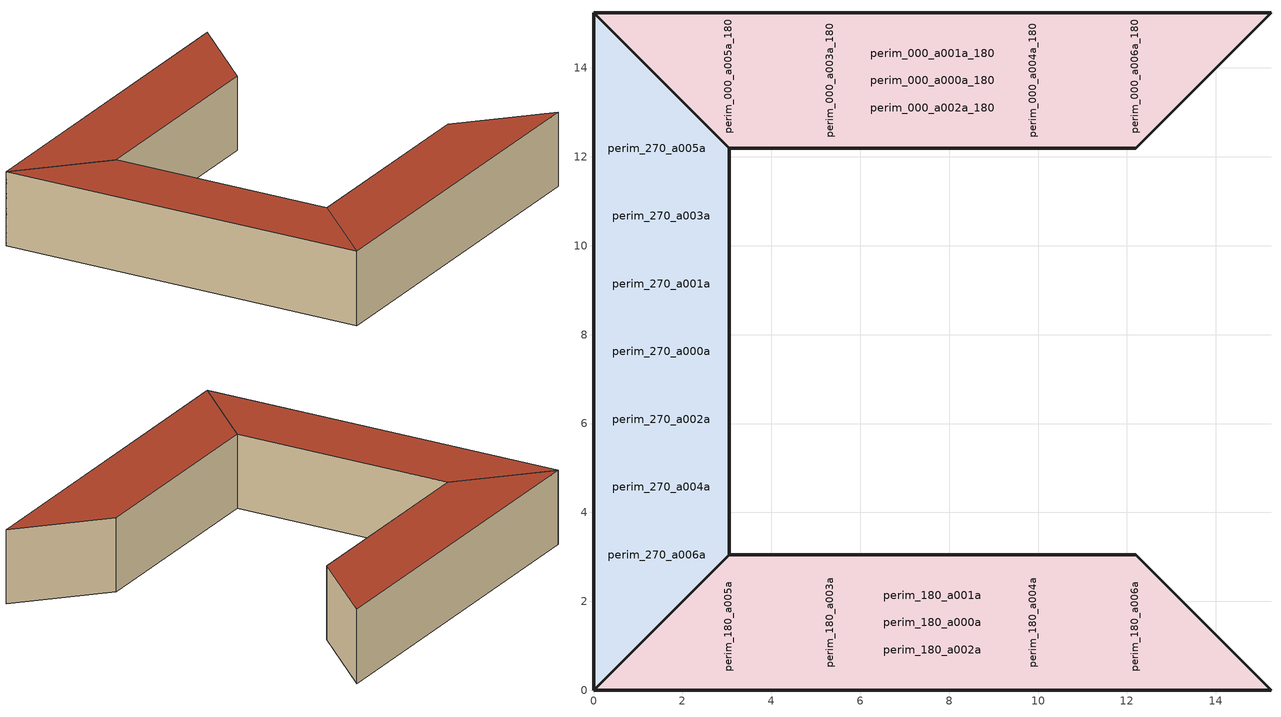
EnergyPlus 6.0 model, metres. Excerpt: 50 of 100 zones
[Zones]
perim_270_a000a
 floor ground (Exterior Floor): 0,15.24 3.05,12.19 3.05,3.05 0,0 z0
 wall outside (Exterior Wall): 0,0 3.05,3.05 3.05,12.19 0,15.24 0,0 z0:3.05
 roof outside (Exterior Roof): 0,0 3.05,3.05 3.05,12.19 0,15.24 z3.05
perim_000_a000a_180
 floor ground (Exterior Floor): 15.24,15.24 12.19,12.19 3.05,12.19 0,15.24 z0
 wall outside (Exterior Wall): 3.05,12.19 12.19,12.19 15.24,15.24 0,15.24 3.05,12.19 z0:3.05
 roof outside (Exterior Roof): 12.19,12.19 15.24,15.24 0,15.24 3.05,12.19 z3.05
perim_180_a000a
 floor ground (Exterior Floor): 12.19,3.05 15.24,0 0,0 3.05,3.05 z0
 wall outside (Exterior Wall): 12.19,3.05 3.05,3.05 0,0 15.24,0 12.19,3.05 z0:3.05
 roof outside (Exterior Roof): 15.24,0 12.19,3.05 3.05,3.05 0,0 z3.05
perim_270_a001a
 floor ground (Exterior Floor): 0,15.24 3.05,12.19 3.05,3.05 0,0 z0
 wall outside (Exterior Wall): 0,0 3.05,3.05 3.05,12.19 0,15.24 0,0 z0:3.05
 roof outside (Exterior Roof): 0,0 3.05,3.05 3.05,12.19 0,15.24 z3.05
perim_000_a001a_180
 floor ground (Exterior Floor): 15.24,15.24 12.19,12.19 3.05,12.19 0,15.24 z0
 wall outside (Exterior Wall): 3.05,12.19 12.19,12.19 15.24,15.24 0,15.24 3.05,12.19 z0:3.05
 roof outside (Exterior Roof): 12.19,12.19 15.24,15.24 0,15.24 3.05,12.19 z3.05
perim_180_a001a
 floor ground (Exterior Floor): 12.19,3.05 15.24,0 0,0 3.05,3.05 z0
 wall outside (Exterior Wall): 12.19,3.05 3.05,3.05 0,0 15.24,0 12.19,3.05 z0:3.05
 roof outside (Exterior Roof): 15.24,0 12.19,3.05 3.05,3.05 0,0 z3.05
perim_270_a002a
 floor ground (Exterior Floor): 0,15.24 3.05,12.19 3.05,3.05 0,0 z0
 wall outside (Exterior Wall): 0,0 3.05,3.05 3.05,12.19 0,15.24 0,0 z0:3.05
 roof outside (Exterior Roof): 0,0 3.05,3.05 3.05,12.19 0,15.24 z3.05
perim_000_a002a_180
 floor ground (Exterior Floor): 15.24,15.24 12.19,12.19 3.05,12.19 0,15.24 z0
 wall outside (Exterior Wall): 3.05,12.19 12.19,12.19 15.24,15.24 0,15.24 3.05,12.19 z0:3.05
 roof outside (Exterior Roof): 12.19,12.19 15.24,15.24 0,15.24 3.05,12.19 z3.05
perim_180_a002a
 floor ground (Exterior Floor): 12.19,3.05 15.24,0 0,0 3.05,3.05 z0
 wall outside (Exterior Wall): 12.19,3.05 3.05,3.05 0,0 15.24,0 12.19,3.05 z0:3.05
 roof outside (Exterior Roof): 15.24,0 12.19,3.05 3.05,3.05 0,0 z3.05
perim_270_a003a
 floor ground (Exterior Floor): 0,15.24 3.05,12.19 3.05,3.05 0,0 z0
 wall outside (Exterior Wall): 0,0 3.05,3.05 3.05,12.19 0,15.24 0,0 z0:3.05
 roof outside (Exterior Roof): 0,0 3.05,3.05 3.05,12.19 0,15.24 z3.05
perim_000_a003a_180
 floor ground (Exterior Floor): 15.24,15.24 12.19,12.19 3.05,12.19 0,15.24 z0
 wall outside (Exterior Wall): 3.05,12.19 12.19,12.19 15.24,15.24 0,15.24 3.05,12.19 z0:3.05
 roof outside (Exterior Roof): 12.19,12.19 15.24,15.24 0,15.24 3.05,12.19 z3.05
perim_180_a003a
 floor ground (Exterior Floor): 12.19,3.05 15.24,0 0,0 3.05,3.05 z0
 wall outside (Exterior Wall): 12.19,3.05 3.05,3.05 0,0 15.24,0 12.19,3.05 z0:3.05
 roof outside (Exterior Roof): 15.24,0 12.19,3.05 3.05,3.05 0,0 z3.05
perim_270_a004a
 floor ground (Exterior Floor): 0,15.24 3.05,12.19 3.05,3.05 0,0 z0
 wall outside (Exterior Wall): 0,0 3.05,3.05 3.05,12.19 0,15.24 0,0 z0:3.05
 roof outside (Exterior Roof): 0,0 3.05,3.05 3.05,12.19 0,15.24 z3.05
perim_000_a004a_180
 floor ground (Exterior Floor): 15.24,15.24 12.19,12.19 3.05,12.19 0,15.24 z0
 wall outside (Exterior Wall): 3.05,12.19 12.19,12.19 15.24,15.24 0,15.24 3.05,12.19 z0:3.05
 roof outside (Exterior Roof): 12.19,12.19 15.24,15.24 0,15.24 3.05,12.19 z3.05
perim_180_a004a
 floor ground (Exterior Floor): 12.19,3.05 15.24,0 0,0 3.05,3.05 z0
 wall outside (Exterior Wall): 12.19,3.05 3.05,3.05 0,0 15.24,0 12.19,3.05 z0:3.05
 roof outside (Exterior Roof): 15.24,0 12.19,3.05 3.05,3.05 0,0 z3.05
perim_270_a005a
 floor ground (Exterior Floor): 0,15.24 3.05,12.19 3.05,3.05 0,0 z0
 wall outside (Exterior Wall): 0,0 3.05,3.05 3.05,12.19 0,15.24 0,0 z0:3.05
 roof outside (Exterior Roof): 0,0 3.05,3.05 3.05,12.19 0,15.24 z3.05
perim_000_a005a_180
 floor ground (Exterior Floor): 15.24,15.24 12.19,12.19 3.05,12.19 0,15.24 z0
 wall outside (Exterior Wall): 3.05,12.19 12.19,12.19 15.24,15.24 0,15.24 3.05,12.19 z0:3.05
 roof outside (Exterior Roof): 12.19,12.19 15.24,15.24 0,15.24 3.05,12.19 z3.05
perim_180_a005a
 floor ground (Exterior Floor): 12.19,3.05 15.24,0 0,0 3.05,3.05 z0
 wall outside (Exterior Wall): 12.19,3.05 3.05,3.05 0,0 15.24,0 12.19,3.05 z0:3.05
 roof outside (Exterior Roof): 15.24,0 12.19,3.05 3.05,3.05 0,0 z3.05
perim_270_a006a
 floor ground (Exterior Floor): 0,15.24 3.05,12.19 3.05,3.05 0,0 z0
 wall outside (Exterior Wall): 0,0 3.05,3.05 3.05,12.19 0,15.24 0,0 z0:3.05
 roof outside (Exterior Roof): 0,0 3.05,3.05 3.05,12.19 0,15.24 z3.05
perim_000_a006a_180
 floor ground (Exterior Floor): 15.24,15.24 12.19,12.19 3.05,12.19 0,15.24 z0
 wall outside (Exterior Wall): 3.05,12.19 12.19,12.19 15.24,15.24 0,15.24 3.05,12.19 z0:3.05
 roof outside (Exterior Roof): 12.19,12.19 15.24,15.24 0,15.24 3.05,12.19 z3.05
perim_180_a006a
 floor ground (Exterior Floor): 12.19,3.05 15.24,0 0,0 3.05,3.05 z0
 wall outside (Exterior Wall): 12.19,3.05 3.05,3.05 0,0 15.24,0 12.19,3.05 z0:3.05
 roof outside (Exterior Roof): 15.24,0 12.19,3.05 3.05,3.05 0,0 z3.05
perim_270_a007a
 floor ground (Exterior Floor): 0,15.24 3.05,12.19 3.05,3.05 0,0 z0
 wall outside (Exterior Wall): 0,0 3.05,3.05 3.05,12.19 0,15.24 0,0 z0:3.05
 roof outside (Exterior Roof): 0,0 3.05,3.05 3.05,12.19 0,15.24 z3.05
perim_000_a007a_180
 floor ground (Exterior Floor): 15.24,15.24 12.19,12.19 3.05,12.19 0,15.24 z0
 wall outside (Exterior Wall): 3.05,12.19 12.19,12.19 15.24,15.24 0,15.24 3.05,12.19 z0:3.05
 roof outside (Exterior Roof): 12.19,12.19 15.24,15.24 0,15.24 3.05,12.19 z3.05
perim_180_a007a
 floor ground (Exterior Floor): 12.19,3.05 15.24,0 0,0 3.05,3.05 z0
 wall outside (Exterior Wall): 12.19,3.05 3.05,3.05 0,0 15.24,0 12.19,3.05 z0:3.05
 roof outside (Exterior Roof): 15.24,0 12.19,3.05 3.05,3.05 0,0 z3.05
perim_270_a008a
 floor ground (Exterior Floor): 0,15.24 3.05,12.19 3.05,3.05 0,0 z0
 wall outside (Exterior Wall): 0,0 3.05,3.05 3.05,12.19 0,15.24 0,0 z0:3.05
 roof outside (Exterior Roof): 0,0 3.05,3.05 3.05,12.19 0,15.24 z3.05
perim_000_a008a_180
 floor ground (Exterior Floor): 15.24,15.24 12.19,12.19 3.05,12.19 0,15.24 z0
 wall outside (Exterior Wall): 3.05,12.19 12.19,12.19 15.24,15.24 0,15.24 3.05,12.19 z0:3.05
 roof outside (Exterior Roof): 12.19,12.19 15.24,15.24 0,15.24 3.05,12.19 z3.05
perim_180_a008a
 floor ground (Exterior Floor): 12.19,3.05 15.24,0 0,0 3.05,3.05 z0
 wall outside (Exterior Wall): 12.19,3.05 3.05,3.05 0,0 15.24,0 12.19,3.05 z0:3.05
 roof outside (Exterior Roof): 15.24,0 12.19,3.05 3.05,3.05 0,0 z3.05
perim_270_a009a
 floor ground (Exterior Floor): 0,15.24 3.05,12.19 3.05,3.05 0,0 z0
 wall outside (Exterior Wall): 0,0 3.05,3.05 3.05,12.19 0,15.24 0,0 z0:3.05
 roof outside (Exterior Roof): 0,0 3.05,3.05 3.05,12.19 0,15.24 z3.05
perim_000_a009a_180
 floor ground (Exterior Floor): 15.24,15.24 12.19,12.19 3.05,12.19 0,15.24 z0
 wall outside (Exterior Wall): 3.05,12.19 12.19,12.19 15.24,15.24 0,15.24 3.05,12.19 z0:3.05
 roof outside (Exterior Roof): 12.19,12.19 15.24,15.24 0,15.24 3.05,12.19 z3.05
perim_180_a009a
 floor ground (Exterior Floor): 12.19,3.05 15.24,0 0,0 3.05,3.05 z0
 wall outside (Exterior Wall): 12.19,3.05 3.05,3.05 0,0 15.24,0 12.19,3.05 z0:3.05
 roof outside (Exterior Roof): 15.24,0 12.19,3.05 3.05,3.05 0,0 z3.05
perim_270_a010a
 floor ground (Exterior Floor): 0,15.24 3.05,12.19 3.05,3.05 0,0 z0
 wall outside (Exterior Wall): 0,0 3.05,3.05 3.05,12.19 0,15.24 0,0 z0:3.05
 roof outside (Exterior Roof): 0,0 3.05,3.05 3.05,12.19 0,15.24 z3.05
perim_000_a010a_180
 floor ground (Exterior Floor): 15.24,15.24 12.19,12.19 3.05,12.19 0,15.24 z0
 wall outside (Exterior Wall): 3.05,12.19 12.19,12.19 15.24,15.24 0,15.24 3.05,12.19 z0:3.05
 roof outside (Exterior Roof): 12.19,12.19 15.24,15.24 0,15.24 3.05,12.19 z3.05
perim_270_a011a
 floor ground (Exterior Floor): 0,15.24 3.05,12.19 3.05,3.05 0,0 z0
 wall outside (Exterior Wall): 0,0 3.05,3.05 3.05,12.19 0,15.24 0,0 z0:3.05
 roof outside (Exterior Roof): 0,0 3.05,3.05 3.05,12.19 0,15.24 z3.05
perim_000_a011a_180
 floor ground (Exterior Floor): 15.24,15.24 12.19,12.19 3.05,12.19 0,15.24 z0
 wall outside (Exterior Wall): 3.05,12.19 12.19,12.19 15.24,15.24 0,15.24 3.05,12.19 z0:3.05
 roof outside (Exterior Roof): 12.19,12.19 15.24,15.24 0,15.24 3.05,12.19 z3.05
perim_270_a012a
 floor ground (Exterior Floor): 0,15.24 3.05,12.19 3.05,3.05 0,0 z0
 wall outside (Exterior Wall): 0,0 3.05,3.05 3.05,12.19 0,15.24 0,0 z0:3.05
 roof outside (Exterior Roof): 0,0 3.05,3.05 3.05,12.19 0,15.24 z3.05
perim_000_a012a_180
 floor ground (Exterior Floor): 15.24,15.24 12.19,12.19 3.05,12.19 0,15.24 z0
 wall outside (Exterior Wall): 3.05,12.19 12.19,12.19 15.24,15.24 0,15.24 3.05,12.19 z0:3.05
 roof outside (Exterior Roof): 12.19,12.19 15.24,15.24 0,15.24 3.05,12.19 z3.05
perim_270_a013a
 floor ground (Exterior Floor): 0,15.24 3.05,12.19 3.05,3.05 0,0 z0
 wall outside (Exterior Wall): 0,0 3.05,3.05 3.05,12.19 0,15.24 0,0 z0:3.05
 roof outside (Exterior Roof): 0,0 3.05,3.05 3.05,12.19 0,15.24 z3.05
perim_000_a013a_180
 floor ground (Exterior Floor): 15.24,15.24 12.19,12.19 3.05,12.19 0,15.24 z0
 wall outside (Exterior Wall): 3.05,12.19 12.19,12.19 15.24,15.24 0,15.24 3.05,12.19 z0:3.05
 roof outside (Exterior Roof): 12.19,12.19 15.24,15.24 0,15.24 3.05,12.19 z3.05
perim_270_a014a
 floor ground (Exterior Floor): 0,15.24 3.05,12.19 3.05,3.05 0,0 z0
 wall outside (Exterior Wall): 0,0 3.05,3.05 3.05,12.19 0,15.24 0,0 z0:3.05
 roof outside (Exterior Roof): 0,0 3.05,3.05 3.05,12.19 0,15.24 z3.05
perim_000_a014a_180
 floor ground (Exterior Floor): 15.24,15.24 12.19,12.19 3.05,12.19 0,15.24 z0
 wall outside (Exterior Wall): 3.05,12.19 12.19,12.19 15.24,15.24 0,15.24 3.05,12.19 z0:3.05
 roof outside (Exterior Roof): 12.19,12.19 15.24,15.24 0,15.24 3.05,12.19 z3.05
perim_270_a015a
 floor ground (Exterior Floor): 0,15.24 3.05,12.19 3.05,3.05 0,0 z0
 wall outside (Exterior Wall): 0,0 3.05,3.05 3.05,12.19 0,15.24 0,0 z0:3.05
 roof outside (Exterior Roof): 0,0 3.05,3.05 3.05,12.19 0,15.24 z3.05
perim_000_a015a_180
 floor ground (Exterior Floor): 15.24,15.24 12.19,12.19 3.05,12.19 0,15.24 z0
 wall outside (Exterior Wall): 3.05,12.19 12.19,12.19 15.24,15.24 0,15.24 3.05,12.19 z0:3.05
 roof outside (Exterior Roof): 12.19,12.19 15.24,15.24 0,15.24 3.05,12.19 z3.05
perim_270_a016a
 floor ground (Exterior Floor): 0,15.24 3.05,12.19 3.05,3.05 0,0 z0
 wall outside (Exterior Wall): 0,0 3.05,3.05 3.05,12.19 0,15.24 0,0 z0:3.05
 roof outside (Exterior Roof): 0,0 3.05,3.05 3.05,12.19 0,15.24 z3.05
perim_000_a016a_180
 floor ground (Exterior Floor): 15.24,15.24 12.19,12.19 3.05,12.19 0,15.24 z0
 wall outside (Exterior Wall): 3.05,12.19 12.19,12.19 15.24,15.24 0,15.24 3.05,12.19 z0:3.05
 roof outside (Exterior Roof): 12.19,12.19 15.24,15.24 0,15.24 3.05,12.19 z3.05
perim_270_a017a
 floor ground (Exterior Floor): 0,15.24 3.05,12.19 3.05,3.05 0,0 z0
 wall outside (Exterior Wall): 0,0 3.05,3.05 3.05,12.19 0,15.24 0,0 z0:3.05
 roof outside (Exterior Roof): 0,0 3.05,3.05 3.05,12.19 0,15.24 z3.05
perim_000_a017a_180
 floor ground (Exterior Floor): 15.24,15.24 12.19,12.19 3.05,12.19 0,15.24 z0
 wall outside (Exterior Wall): 3.05,12.19 12.19,12.19 15.24,15.24 0,15.24 3.05,12.19 z0:3.05
 roof outside (Exterior Roof): 12.19,12.19 15.24,15.24 0,15.24 3.05,12.19 z3.05
perim_270_a018a
 floor ground (Exterior Floor): 0,15.24 3.05,12.19 3.05,3.05 0,0 z0
 wall outside (Exterior Wall): 0,0 3.05,3.05 3.05,12.19 0,15.24 0,0 z0:3.05
 roof outside (Exterior Roof): 0,0 3.05,3.05 3.05,12.19 0,15.24 z3.05
perim_000_a018a_180
 floor ground (Exterior Floor): 15.24,15.24 12.19,12.19 3.05,12.19 0,15.24 z0
 wall outside (Exterior Wall): 3.05,12.19 12.19,12.19 15.24,15.24 0,15.24 3.05,12.19 z0:3.05
 roof outside (Exterior Roof): 12.19,12.19 15.24,15.24 0,15.24 3.05,12.19 z3.05
perim_270_a019a
 floor ground (Exterior Floor): 0,15.24 3.05,12.19 3.05,3.05 0,0 z0
 wall outside (Exterior Wall): 0,0 3.05,3.05 3.05,12.19 0,15.24 0,0 z0:3.05
 roof outside (Exterior Roof): 0,0 3.05,3.05 3.05,12.19 0,15.24 z3.05
perim_000_a019a_180
 floor ground (Exterior Floor): 15.24,15.24 12.19,12.19 3.05,12.19 0,15.24 z0
 wall outside (Exterior Wall): 3.05,12.19 12.19,12.19 15.24,15.24 0,15.24 3.05,12.19 z0:3.05
 roof outside (Exterior Roof): 12.19,12.19 15.24,15.24 0,15.24 3.05,12.19 z3.05
[Building]
increase zone count test: North Axis {deg}=-0; Terrain=CITY; Loads Convergence Tolerance Value=0.04; Temperature Convergence Tolerance Value {deltaC}=0.4; Solar Distribution=FULLINTERIORANDEXTERIOR; Maximum Number of Warmup Days=25
[Site:Location]
Site:Location {fe7555c4-f0c3-4fda-930d-e99a9caff5f8}: 0, 0, 0, 0
[Material]
Name | Roughness | Thickness {m} | Conductivity {W/m-K} | Density {kg/m3} | Specific Heat {J/kg-K}
G01a 19mm gypsum board | MediumSmooth | 0.019 | 0.16 | 800 | 1090
F16 Acoustic tile | MediumSmooth | 0.0191 | 0.06 | 368 | 590
M01 100mm brick | MediumRough | 0.1016 | 0.89 | 1920 | 790
I02 50mm insulation board | MediumRough | 0.0508 | 0.03 | 43 | 1210
M15 200mm heavyweight concrete | MediumRough | 0.2032 | 1.95 | 2240 | 900
M11 100mm lightweight concrete | MediumRough | 0.1016 | 0.53 | 1280 | 840
[Material:AirGap]
Name | Thermal Resistance {m2-K/W}
F05 Ceiling air space resistance | 0.18
F04 Wall air space resistance | 0.15
[Construction]
Exterior Roof: M11 100mm lightweight concrete, F05 Ceiling air space resistance, F16 Acoustic tile
Exterior Wall: M01 100mm brick, M15 200mm heavyweight concrete, I02 50mm insulation board, F04 Wall air space resistance, G01a 19mm gypsum board
Exterior Floor: I02 50mm insulation board, M15 200mm heavyweight concrete
[Zone]
perim_270_a000a; perim_180_a000a; perim_270_a001a; perim_180_a001a; perim_270_a002a; perim_180_a002a; perim_270_a003a; perim_180_a003a; perim_270_a004a; perim_180_a004a; perim_270_a005a; perim_180_a005a; perim_270_a006a; perim_180_a006a; perim_270_a007a; perim_180_a007a; perim_270_a008a; perim_180_a008a; perim_270_a009a; perim_180_a009a; perim_270_a010a; perim_270_a011a; perim_270_a012a; perim_270_a013a; perim_270_a014a; perim_270_a015a; perim_270_a016a; perim_270_a017a; perim_270_a018a; perim_270_a019a: -0, 0, 0, 0, , 1
perim_000_a000a_180; perim_000_a001a_180; perim_000_a002a_180; perim_000_a003a_180; perim_000_a004a_180; perim_000_a005a_180; perim_000_a006a_180; perim_000_a007a_180; perim_000_a008a_180; perim_000_a009a_180; perim_000_a010a_180; perim_000_a011a_180; perim_000_a012a_180; perim_000_a013a_180; perim_000_a014a_180; perim_000_a015a_180; perim_000_a016a_180; perim_000_a017a_180; perim_000_a018a_180; perim_000_a019a_180: -0, 3.048, 12.192, 0, , 1
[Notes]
Daylight Saving Period in US
